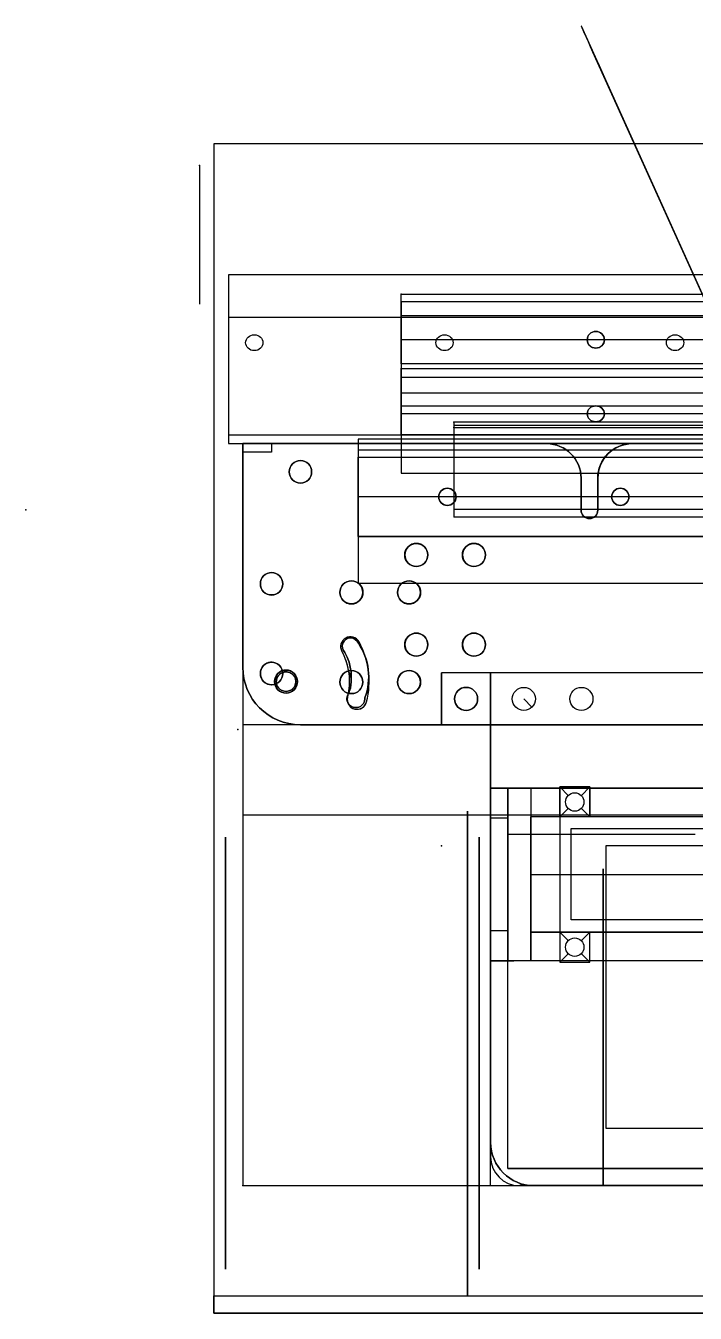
# Model space of a CAD drawing. Header units: millimetres. Extents: x -38 to 195, y -22 to 201.
# Drawn here: x -37.7 to 78.5, y -22.2 to 201.4 of the extents above; entities that cross this region are included whole.
import ezdxf

# ---------------------------------------------------------------- set-up
doc = ezdxf.new("R2010")
doc.units = ezdxf.units.MM
doc.header["$MEASUREMENT"] = 0
for name, color, linetype in [('75-50 wheel v2_Sketch1', 7, 'Continuous'), ('75-50 wheel v2_Sketch2', 7, 'Continuous'), ('75-50 wheel v2_Sketch3', 7, 'Continuous'), ('75-50 wheel v2_Sketch4', 7, 'Continuous'), ('Battery v1_Sketch1', 7, 'Continuous'), ('Checker v1_Sketch1', 7, 'Continuous'), ('Checker v1_Sketch2', 7, 'Continuous'), ('Cover v32_Sketch1', 7, 'Continuous'), ('Cover v32_Sketch2', 7, 'Continuous'), ('Cover v32_Sketch3', 7, 'Continuous'), ('Cover14.5 v6_Sketch1', 7, 'Continuous'), ('Cover14.5 v6_Sketch2', 7, 'Continuous'), ('Cover14.5 v6_Sketch3', 7, 'Continuous'), ('E18-D80NK_Adjustable_Mounting_Bracket v7_Sketch1', 7, 'Continuous'), ('elsa2ef v3_Sketch1', 7, 'Continuous'), ('elsa2ef v3_Sketch2', 7, 'Continuous'), ('elsa2ef v3_Sketch3', 7, 'Continuous'), ('front weight v9_Sketch1', 7, 'Continuous'), ('front weight v9_Sketch2', 7, 'Continuous'), ('front weight v9_Sketch3', 7, 'Continuous'), ('No5 v1_Sketch1', 7, 'Continuous'), ('number 1 v12_Sketch1', 7, 'Continuous'), ('number 1 v12_Sketch2', 7, 'Continuous'), ('number 1 v12_Sketch3', 7, 'Continuous'), ('number 1 v12_Sketch4', 7, 'Continuous'), ('number 4 v7_Sketch1', 7, 'Continuous'), ('number 4 v7_Sketch2', 7, 'Continuous'), ('robot v30#1_Sketch2', 7, 'Continuous'), ('robot v30#1_Sketch3', 7, 'Continuous'), ('robot v30#1_Sketch4', 7, 'Continuous'), ('rubber v2_Sketch1', 7, 'Continuous'), ('top bodY v24_Sketch1', 7, 'Continuous'), ('top bodY v24_Sketch10', 7, 'Continuous'), ('top bodY v24_Sketch11', 7, 'Continuous'), ('top bodY v24_Sketch12', 7, 'Continuous'), ('top bodY v24_Sketch13', 7, 'Continuous'), ('top bodY v24_Sketch14', 7, 'Continuous'), ('top bodY v24_Sketch15', 7, 'Continuous'), ('top bodY v24_Sketch16', 7, 'Continuous'), ('top bodY v24_Sketch17', 7, 'Continuous'), ('top bodY v24_Sketch5', 7, 'Continuous'), ('top bodY v24_Sketch6', 7, 'Continuous'), ('top bodY v24_Sketch8', 7, 'Continuous'), ('top bodY v24_Sketch9', 7, 'Continuous'), ('Worm Gear Holder v20_Sketch10', 7, 'Continuous'), ('Worm Gear Holder v20_Sketch12', 7, 'Continuous'), ('Worm Gear Holder v20_Sketch13', 7, 'Continuous'), ('Worm Gear Holder v20_Sketch14', 7, 'Continuous'), ('Worm Gear Holder v20_Sketch15', 7, 'Continuous'), ('Worm Gear Holder v20_Sketch17', 7, 'Continuous'), ('Worm Gear Holder v20_Sketch18', 7, 'Continuous'), ('Worm Gear Holder v20_Sketch19', 7, 'Continuous'), ('Worm Gear Holder v20_Sketch20', 7, 'Continuous'), ('Worm Gear Holder v20_Sketch21', 7, 'Continuous'), ('Worm Gear Holder v20_Sketch22', 7, 'Continuous'), ('Worm Gear Holder v20_Sketch26', 7, 'Continuous'), ('Worm Gear Holder v20_Sketch27', 7, 'Continuous'), ('Worm Gear Holder v20_Sketch30', 7, 'Continuous'), ('Worm Gear Holder v20_Sketch31', 7, 'Continuous'), ('Worm Gear Holder v20_Sketch32', 7, 'Continuous'), ('Worm Gear Holder v20_Sketch33', 7, 'Continuous'), ('Worm Gear Holder v20_Sketch7', 7, 'Continuous'), ('Worm Gear Holder v20_Sketch8', 7, 'Continuous')]:
    doc.layers.add(name, color=color, linetype=linetype)

# ---------------------------------------------------------------- blocks, each defined once
blk = doc.blocks.new('WormGearHolderv20')
at = {"layer": 'Worm Gear Holder v20_Sketch10'}
for p, q in [((0.5, 5.9, 2.275), (9.9, 5.9, 2.275)), ((9.9, 5.9), (0.5, 5.9)), ((9.15, 5.9, 3.8), (1.15, 5.9, 3.8)), ((9.15, 5.9, 0.75), (1.15, 5.9, 3.8)), ((1.15, 5.9, 0.75), (9.15, 5.9, 3.8)), ((1.15, 5.9, 0.75), (9.15, 5.9, 0.75)), ((6.2, 5.9, 4.55), (9.9, 5.9, 4.55)), ((9.15, 5.9, 0.75), (9.15, 5.9, 3.8)), ((9.9, 5.9, 4.55), (9.9, 5.9))]:
    blk.add_line(p, q, dxfattribs=at)
at = {"layer": 'Worm Gear Holder v20_Sketch12'}
for p, q in [((10.1, -0.2, 0.3), (6.85, -0.2, 0.3)), ((10.1, -1, 0.3), (10.1, -0.2, 0.3)), ((0.3, -1, 0.3), (10.1, -1, 0.3))]:
    blk.add_line(p, q, dxfattribs=at)
at = {"layer": 'Worm Gear Holder v20_Sketch13'}
for p, q in [((10.1, -0.2, 0.3), (6.85, -0.2, 0.3)), ((10.1, -1, 0.3), (10.1, -0.2, 0.3)), ((0.3, -1, 0.3), (10.1, -1, 0.3))]:
    blk.add_line(p, q, dxfattribs=at)
at = {"layer": 'Worm Gear Holder v20_Sketch14'}
for p, q in [((0, -1, 0.3), (10.4, -1, 0.3)), ((10.4, -1), (0, -1)), ((0, -1), (10.4, -1)), ((10.1, -1, 0.3), (0.3, -1, 0.3)), ((10.4, -1, 4.55), (10.1, -1, 4.55)), ((10.1, -1, 4.55), (10.1, -1, 0.3)), ((10.4, -1), (10.4, -1, 4.55)), ((10.4, -1, 0.3), (10.4, -1))]:
    blk.add_line(p, q, dxfattribs=at)
at = {"layer": 'Worm Gear Holder v20_Sketch15'}
for p, q in [((10.4, 5.4, 4.55), (10.4, -1, 4.55)), ((10.4, -3), (10.4, 5.4)), ((10.4, 5.4), (10.4, 5.4, 4.55)), ((10.4, 4.584, 2.738), (10.4, 4.464, 2.595)), ((10.4, 4.464, 1.305), (10.4, 4.584, 1.162)), ((10.4, 4.196, 2.818), (10.4, 4.315, 2.962)), ((10.4, 4.315, 0.938), (10.4, 4.196, 1.082)), ((10.4, 3.7, 0.95), (10.4, 1.92, 0.95)), ((10.4, 1.92, 2.95), (10.4, 3.7, 2.95)), ((10.4, 1.404, 1.082), (10.4, 1.285, 0.938)), ((10.4, 1.285, 2.962), (10.4, 1.404, 2.818)), ((10.4, 1.136, 2.595), (10.4, 1.016, 2.738)), ((10.4, 1.016, 1.162), (10.4, 1.136, 1.305)), ((10.4, -1, 0.3), (10.4, -3, 0.3)), ((10.4, -1, 4.55), (10.4, -1, 0.3)), ((10.4, -2.1), (10.4, -3)), ((10.4, -2.1, 0.3), (10.4, -2.1)), ((10.4, -3, 0.3), (10.4, -2.1, 0.3)), ((10.4, -3), (10.4, -3, 0.3)), ((10.4, -3, 0.3), (10.4, -3))]:
    blk.add_line(p, q, dxfattribs=at)
at = {"layer": 'Worm Gear Holder v20_Sketch15', "extrusion": (1, 0, 0)}
for centre in [(4.766, 3.36, 10.4), (4.759, 0.59, 10.4), (0.774, 3.36, 10.4), (0.759, 0.59, 10.4)]:
    blk.add_circle(centre, 0.325, dxfattribs=at)
for centre, radius, start, end in [((3.7, 1.95, 10.4), 1, 319.8563, 40.1437), ((4.45, 1.05, 10.4), 0.175, 219.6585, 39.9527), ((4.45, 2.85, 10.4), 0.175, 320.0473, 140.3415), ((3.7, 1.95, 10.4), 1, 60.2452, 90.0065), ((3.7, 1.95, 10.4), 1, 269.9935, 299.7548), ((1.9, 1.95, 10.4), 1, 240.2452, 271.1546), ((1.9, 1.95, 10.4), 1, 88.8454, 119.7548), ((1.15, 1.05, 10.4), 0.175, 140.0473, 320.3415), ((1.15, 2.85, 10.4), 0.175, 39.6585, 219.9527), ((1.9, 1.95, 10.4), 1, 139.8563, 220.1437)]:
    blk.add_arc(centre, radius, start, end, dxfattribs=at)
at = {"layer": 'Worm Gear Holder v20_Sketch15'}
blk.add_point((10.4, 0), dxfattribs=at)
at = {"layer": 'Worm Gear Holder v20_Sketch17'}
for p, q in [((10.1, -0.2, 0.3), (6.85, -0.2, 0.3)), ((10.1, -1, 0.3), (10.1, -0.2, 0.3)), ((10.4, -1, 0.3), (10.1, -1, 0.3)), ((10.4, -2.1, 0.3), (10.4, -1, 0.3)), ((11.25, -2.1, 0.3), (10.4, -2.1, 0.3)), ((11.25, -3, 0.3), (11.25, -2.1, 0.3)), ((-0.85, -3, 0.3), (11.25, -3, 0.3))]:
    blk.add_line(p, q, dxfattribs=at)
blk.add_circle((8.825, -2.55, 0.3), 0.2, dxfattribs=at)
at = {"layer": 'Worm Gear Holder v20_Sketch18'}
for p, q in [((9.9, 5.9, 4.55), (0.5, 5.9, 4.55)), ((0.3, 5.6, 4.55), (10.1, 5.6, 4.55)), ((0.3, 5.6, 4.55), (10.1, 5.6, 4.55)), ((10.1, 5.6, 4.55), (10.1, -1, 4.55)), ((10.4, -1, 4.55), (10.4, 5.4, 4.55)), ((10.1, -1, 4.55), (0.3, -1, 4.55)), ((10.1, -1, 4.55), (10.4, -1, 4.55))]:
    blk.add_line(p, q, dxfattribs=at)
blk.add_arc((9.9, 5.4, 4.55), 0.5, 0, 90, dxfattribs=at)
at = {"layer": 'Worm Gear Holder v20_Sketch19'}
for p, q in [((10.1, -0.2, 0.3), (6.85, -0.2, 0.3)), ((10.1, -1, 0.3), (10.1, -0.2, 0.3)), ((10.4, -1, 0.3), (10.1, -1, 0.3)), ((10.4, -2.1, 0.3), (10.4, -1, 0.3)), ((11.25, -2.1, 0.3), (10.4, -2.1, 0.3)), ((11.25, -3, 0.3), (11.25, -2.1, 0.3)), ((-0.85, -3, 0.3), (11.25, -3, 0.3))]:
    blk.add_line(p, q, dxfattribs=at)
blk.add_circle((10.825, -2.55, 0.3), 0.2, dxfattribs=at)
at = {"layer": 'Worm Gear Holder v20_Sketch20'}
for p, q in [((10.1, -0.2, 0.3), (6.85, -0.2, 0.3)), ((10.1, -1, 0.3), (10.1, -0.2, 0.3)), ((10.4, -1, 0.3), (10.1, -1, 0.3)), ((10.4, -2.1, 0.3), (10.4, -1, 0.3)), ((11.25, -2.1, 0.3), (10.4, -2.1, 0.3)), ((11.25, -3, 0.3), (11.25, -2.1, 0.3)), ((-0.85, -3, 0.3), (11.25, -3, 0.3))]:
    blk.add_line(p, q, dxfattribs=at)
blk.add_circle((10.825, -2.55, 0.3), 0.2, dxfattribs=at)
at = {"layer": 'Worm Gear Holder v20_Sketch21'}
for p, q in [((9.9, 5.9, 4.55), (0.5, 5.9, 4.55)), ((10.4, -1, 4.55), (10.4, 5.4, 4.55)), ((0, -1, 4.55), (10.4, -1, 4.55))]:
    blk.add_line(p, q, dxfattribs=at)
blk.add_arc((9.9, 5.4, 4.55), 0.5, 0, 90, dxfattribs=at)
at = {"layer": 'Worm Gear Holder v20_Sketch22'}
for p, q in [((0, 2, 4.55), (10.4, 2, 4.55)), ((10.4, 2, 4.55), (10, 2, 4.55)), ((10.1, -1, 4.55), (10.1, 2, 4.55)), ((10.4, -1, 4.55), (10.4, 2, 4.55)), ((10.1, 1.479, 4.55), (10.4, 1.479, 4.55)), ((10.1, -0.479, 4.55), (10.4, -0.479, 4.55)), ((10, -1, 4.55), (10.4, -1, 4.55))]:
    blk.add_line(p, q, dxfattribs=at)
at = {"layer": 'Worm Gear Holder v20_Sketch26'}
for p, q in [((0, 2, 4.55), (10.4, 2, 4.55)), ((9.2, 2, 4.55), (10.4, 2, 4.55)), ((9.2, -1, 4.55), (9.2, 2, 4.55)), ((9.7, -1, 4.55), (9.7, 2, 4.55)), ((9.7, 2, 4.55), (9.7, 1.5, 4.55)), ((10.4, 2, 4.55), (10.4, -1, 4.55)), ((10.4, 2, 4.55), (10.4, -1, 4.55)), ((9.2, 1.5, 4.55), (9.7, 1.5, 4.55)), ((9.2, -0.5, 4.55), (9.7, -0.5, 4.55)), ((9.7, -1, 4.55), (9.7, -0.5, 4.55)), ((10.4, -1, 4.55), (9.2, -1, 4.55))]:
    blk.add_line(p, q, dxfattribs=at)
at = {"layer": 'Worm Gear Holder v20_Sketch27'}
for p, q in [((9.7, 1.5, 4.55), (9.7, 1.5, 6.75)), ((9.7, 1.5, 6.75), (9.7, -0.5, 6.75)), ((9.7, -0.5, 4.55), (9.7, 1.5, 4.55)), ((9.7, 1.2, 6.5), (9.7, 1.2, 4.7)), ((9.7, 1.2, 4.7), (9.7, -0.2, 4.7)), ((9.7, -0.2, 6.5), (9.7, 1.2, 6.5)), ((9.7, -0.2, 4.7), (9.7, -0.2, 6.5)), ((9.7, -0.5, 6.75), (9.7, -0.5, 4.55))]:
    blk.add_line(p, q, dxfattribs=at)
blk.add_point((9.7, 0), dxfattribs=at)
at = {"layer": 'Worm Gear Holder v20_Sketch30'}
for p, q in [((9.2, 2.021, 6.75), (8.679, 2.021, 6.75)), ((8.679, 2.021, 6.75), (8.679, 1.5, 6.75)), ((9.2, 1.5, 6.75), (9.2, 2.021, 6.75)), ((9.7, 1.5, 6.75), (0.7, 1.5, 6.75)), ((0.7, 1.5, 6.75), (9.7, 1.5, 6.75)), ((9.2, 1.5, 6.75), (8.679, 1.5, 6.75)), ((9.7, 1.5, 6.75), (9.2, 1.5, 6.75)), ((9.7, -0.5, 6.75), (9.7, 1.5, 6.75)), ((9.7, 0.5, 6.75), (0.7, 0.5, 6.75)), ((0.7, -0.5, 6.75), (9.7, -0.5, 6.75)), ((8.679, -1.021, 6.75), (8.679, -0.5, 6.75)), ((9.2, -0.5, 6.75), (9.2, -1.021, 6.75)), ((9.2, -1.021, 6.75), (8.679, -1.021, 6.75))]:
    blk.add_line(p, q, dxfattribs=at)
at = {"layer": 'Worm Gear Holder v20_Sketch31'}
for p, q in [((8.679, 2.021, 6.75), (8.826, 1.874, 6.75)), ((8.679, 2.021, 6.75), (8.679, 1.5, 6.75)), ((9.2, 2.021, 6.75), (8.679, 2.021, 6.75)), ((9.2, 2.021, 6.75), (9.053, 1.874, 6.75)), ((9.2, 1.5, 6.75), (9.2, 2.021, 6.75)), ((8.826, 1.647, 6.75), (8.679, 1.5, 6.75)), ((9.053, 1.647, 6.75), (9.2, 1.5, 6.75)), ((8.679, 1.5, 6.75), (1.721, 1.5, 6.75)), ((9.7, 1.5, 6.75), (9.2, 1.5, 6.75)), ((9.7, -0.5, 6.75), (9.7, 1.5, 6.75)), ((1.721, -0.5, 6.75), (8.679, -0.5, 6.75)), ((8.679, -0.5, 6.75), (8.679, -1.021, 6.75)), ((8.679, -0.5, 6.75), (8.826, -0.647, 6.75)), ((9.2, -0.5, 6.75), (9.053, -0.647, 6.75)), ((9.2, -0.5, 6.75), (9.7, -0.5, 6.75)), ((9.2, -1.021, 6.75), (9.2, -0.5, 6.75)), ((8.826, -0.874, 6.75), (8.679, -1.021, 6.75)), ((9.053, -0.874, 6.75), (9.2, -1.021, 6.75)), ((8.679, -1.021, 6.75), (9.2, -1.021, 6.75))]:
    blk.add_line(p, q, dxfattribs=at)
for centre in [(8.94, 1.76, 6.75), (8.94, -0.76, 6.75)]:
    blk.add_circle(centre, 0.16, dxfattribs=at)
at = {"layer": 'Worm Gear Holder v20_Sketch32'}
for p, q in [((9.2, 2.021, 6.75), (8.679, 2.021, 6.75)), ((8.679, 2.021, 6.75), (8.679, 1.5, 6.75)), ((9.2, 1.5, 6.75), (9.2, 2.021, 6.75)), ((8.679, 1.5, 6.75), (1.721, 1.5, 6.75)), ((9.7, 1.5, 6.75), (9.2, 1.5, 6.75)), ((9.7, -0.5, 6.75), (9.7, 1.5, 6.75)), ((1.46, 1.287, 6.75), (9, 1.287, 6.75)), ((9, 1.287, 6.75), (9, -0.3, 6.75)), ((9, -0.3, 6.75), (1.46, -0.3, 6.75)), ((1.721, -0.5, 6.75), (8.679, -0.5, 6.75)), ((8.679, -0.5, 6.75), (8.679, -1.021, 6.75)), ((9.2, -1.021, 6.75), (9.2, -0.5, 6.75)), ((9.2, -0.5, 6.75), (9.7, -0.5, 6.75)), ((8.679, -1.021, 6.75), (9.2, -1.021, 6.75))]:
    blk.add_line(p, q, dxfattribs=at)
for centre in [(8.94, 1.76, 6.75), (8.94, -0.76, 6.75)]:
    blk.add_circle(centre, 0.16, dxfattribs=at)
at = {"layer": 'Worm Gear Holder v20_Sketch33'}
for p, q in [((9.65, 5.9), (0.75, 5.9)), ((10.4, -2.1), (10.4, 5.15)), ((13.7, -2.1), (10.4, -2.1)), ((14.7, -6.981), (14.7, -3.1)), ((-4.3, -6.981), (14.7, -6.981))]:
    blk.add_line(p, q, dxfattribs=at)
for centre, radius in [((10.825, -2.55), 0.2), ((11.815, -2.842), 0.2), ((13.95, -2.85), 0.2), ((10.689, -3.492), 0.2), ((11.689, -3.492), 0.2), ((11.815, -4.399), 0.2), ((12.815, -4.399), 0.2), ((14.2, -4.549), 0.195), ((10.689, -5.049), 0.2), ((11.689, -5.049), 0.2), ((8.15, -6.058), 0.15), ((11.15, -6.058), 0.15), ((13.7, -6.492), 0.195)]:
    blk.add_circle(centre, radius, dxfattribs=at)
for centre, radius, start, end in [((9.65, 5.15), 0.75, 0, 90), ((13.7, -3.1), 1, 0, 90), ((12.738, -2.555), 0.157, 320.2275, 185.1944), ((13.547, -2.934), 1.032, 159.3435, 214.3437), ((13.698, -2.928), 0.881, 162.0007, 209.0478), ((12.83, -3.463), 0.145, 201.2505, 47.7937)]:
    blk.add_arc(centre, radius, start, end, dxfattribs=at)
blk.add_point((14.7, 5.9), dxfattribs=at)
at = {"layer": 'Worm Gear Holder v20_Sketch7'}
for p, q in [((0.3, 5.6, 4.55), (8.1, 5.6, 4.55)), ((8.1, 5.6, 4.05), (0.3, 5.6, 4.05)), ((10.1, 5.6, 4.55), (6.2, 5.6, 4.55)), ((6.85, 5.6), (10.1, 5.6)), ((8.1, 5.6, 4.55), (8.1, 5.6, 4.05)), ((10.1, 5.6), (10.1, 5.6, 4.55))]:
    blk.add_line(p, q, dxfattribs=at)
at = {"layer": 'Worm Gear Holder v20_Sketch8'}
for p, q in [((9.9, 5.9, 4.55), (6.2, 5.9, 4.55)), ((6.2, 5.6, 4.55), (10.1, 5.6, 4.55)), ((10.1, 5.6, 4.55), (10.1, -1, 4.55)), ((10.4, -1, 4.55), (10.4, 5.4, 4.55)), ((8.4, 4.9, 4.55), (2, 4.9, 4.55)), ((8.4, 0, 4.55), (8.4, 4.9, 4.55)), ((1.3, 0, 4.55), (7.1, 0, 4.55)), ((7.1, 0, 4.55), (8.4, 0, 4.55)), ((10.1, -1, 4.55), (10.4, -1, 4.55))]:
    blk.add_line(p, q, dxfattribs=at)
blk.add_arc((9.9, 5.4, 4.55), 0.5, 0, 90, dxfattribs=at)
blk = doc.blocks.new('topbodYv24')
at = {"layer": 'top bodY v24_Sketch1'}
for p, q in [((0, 12.731), (0, 12.881)), ((0, 12.881), (0.5, 12.881)), ((19, 12.881), (0, 12.881)), ((0, 12.881), (0, 0)), ((0.5, 12.881), (0.5, 12.731)), ((0.5, 12.731), (0, 12.731)), ((4.3, 8), (0, 8)), ((0, 8), (0, 0)), ((4.3, 0), (4.3, 8)), ((0, 6.44), (19, 6.44)), ((0, 0), (19, 0)), ((0, 0), (4.3, 0))]:
    blk.add_line(p, q, dxfattribs=at)
blk.add_circle((0.75, 8.75), 0.2, dxfattribs=at)
blk.add_point((0, 0), dxfattribs=at)
at = {"layer": 'top bodY v24_Sketch10'}
for p, q in [((19, 12.881, 1.793), (0, 12.881, 1.793)), ((0, 12.881, 1.793), (0, 9, 1.793)), ((1, 8, 1.793), (4.3, 8, 1.793)), ((4.3, 8, 1.793), (4.3, 0.75, 1.793)), ((5.05, 0, 1.793), (13.95, 0, 1.793))]:
    blk.add_line(p, q, dxfattribs=at)
for centre in [(0.75, 8.75, 1.793), (3.875, 8.45, 1.793)]:
    blk.add_circle(centre, 0.2, dxfattribs=at)
for centre, radius in [((1, 9, 1.793), 1), ((5.05, 0.75, 1.793), 0.75)]:
    blk.add_arc(centre, radius, 180, 270, dxfattribs=at)
blk.add_point((0, 0, 1.793), dxfattribs=at)
at = {"layer": 'top bodY v24_Sketch11'}
blk.add_point((0, 0, 1.793), dxfattribs=at)
at = {"layer": 'top bodY v24_Sketch12'}
for centre, radius, start, end in [((1.87, 9.363, 1.793), 0.145, 21.2505, 227.7937), ((1.153, 8.834, 1.793), 1.032, 339.3435, 34.3437), ((1.002, 8.828, 1.793), 0.881, 342.0007, 29.0478), ((1.962, 8.455, 1.793), 0.157, 140.2275, 5.1944)]:
    blk.add_arc(centre, radius, start, end, dxfattribs=at)
blk.add_point((0, 0, 1.793), dxfattribs=at)
at = {"layer": 'top bodY v24_Sketch13'}
blk.add_point((0, 0, 1.793), dxfattribs=at)
at = {"layer": 'top bodY v24_Sketch14'}
for p, q in [((4.3, 6.9, 1.707), (14.7, 6.9, 1.707)), ((4.3, 6.9, 2.093), (4.3, 6.9, 6.343)), ((4.6, 6.9, 2.093), (4.3, 6.9, 2.093)), ((4.3, 6.9, 6.343), (14.7, 6.9, 6.343)), ((4.3, 6.9, 2.093), (4.3, 6.9, 1.707)), ((14.4, 6.9, 6.043), (4.6, 6.9, 6.043)), ((4.6, 6.9, 6.043), (4.6, 6.9, 2.093))]:
    blk.add_line(p, q, dxfattribs=at)
at = {"layer": 'top bodY v24_Sketch15'}
blk.add_point((-3.765, 11.729, -14.382), dxfattribs=at)
at = {"layer": 'top bodY v24_Sketch16'}
for p, q in [((19, 12.881, 1.793), (0, 12.881, 1.793)), ((0, 12.881, 1.793), (0, 9, 1.793)), ((1, 8, 1.793), (4.3, 8, 1.793)), ((4.3, 8, 1.793), (4.3, 0.75, 1.793)), ((5.05, 0, 1.793), (13.95, 0, 1.793))]:
    blk.add_line(p, q, dxfattribs=at)
for centre, radius in [((1, 12.392, 1.793), 0.195), ((3.011, 10.949, 1.793), 0.2), ((4.011, 10.949, 1.793), 0.2), ((0.5, 10.449, 1.793), 0.195), ((1.885, 10.299, 1.793), 0.2), ((2.885, 10.299, 1.793), 0.2), ((3.011, 9.392, 1.793), 0.2), ((4.011, 9.392, 1.793), 0.2), ((0.75, 8.75, 1.793), 0.2), ((2.885, 8.742, 1.793), 0.2), ((3.875, 8.45, 1.793), 0.2)]:
    blk.add_circle(centre, radius, dxfattribs=at)
for centre, radius, start, end in [((1.87, 9.363, 1.793), 0.145, 21.2505, 227.7937), ((1.153, 8.834, 1.793), 1.032, 339.3435, 34.3437), ((1.002, 8.828, 1.793), 0.881, 342.0007, 29.0478), ((1, 9, 1.793), 1, 180, 270), ((1.962, 8.455, 1.793), 0.157, 140.2275, 5.1944), ((5.05, 0.75, 1.793), 0.75, 180, 270)]:
    blk.add_arc(centre, radius, start, end, dxfattribs=at)
blk.add_point((0, 0, 1.793), dxfattribs=at)
at = {"layer": 'top bodY v24_Sketch17'}
for p, q in [((0, 12.881, 1.543), (19, 12.881, 1.543)), ((0, 9, 1.543), (0, 12.881, 1.543)), ((4.3, 8, 1.543), (1, 8, 1.543)), ((4.3, 0.75, 1.543), (4.3, 8, 1.543)), ((13.95, 0, 1.543), (5.05, 0, 1.543))]:
    blk.add_line(p, q, dxfattribs=at)
at = {"layer": 'top bodY v24_Sketch17', "extrusion": (0, 0, -1)}
for centre, radius in [((-1, 12.392, -1.543), 0.195), ((-3.55, 11.958, -1.543), 0.15), ((-6.55, 11.958, -1.543), 0.15), ((-3.011, 10.949, -1.543), 0.2), ((-4.011, 10.949, -1.543), 0.2), ((-0.5, 10.449, -1.543), 0.195), ((-1.885, 10.299, -1.543), 0.2), ((-2.885, 10.299, -1.543), 0.2), ((-3.011, 9.392, -1.543), 0.2), ((-4.011, 9.392, -1.543), 0.2), ((-0.75, 8.75, -1.543), 0.2), ((-2.885, 8.742, -1.543), 0.2), ((-3.875, 8.45, -1.543), 0.2)]:
    blk.add_circle(centre, radius, dxfattribs=at)
for centre, radius, start, end in [((-1.87, 9.363, -1.543), 0.145, 312.2063, 158.7495), ((-1.153, 8.834, -1.543), 1.032, 145.6563, 200.6565), ((-1.002, 8.828, -1.543), 0.881, 150.9522, 197.9993), ((-1, 9, -1.543), 1, 270, 0), ((-1.962, 8.455, -1.543), 0.157, 174.8056, 39.7725), ((-5.05, 0.75, -1.543), 0.75, 270, 0)]:
    blk.add_arc(centre, radius, start, end, dxfattribs=at)
at = {"layer": 'top bodY v24_Sketch17'}
blk.add_point((0, 0, 1.543), dxfattribs=at)
at = {"layer": 'top bodY v24_Sketch5'}
for p, q in [((19, 12.881, 1.793), (0, 12.881, 1.793)), ((0, 12.881, 1.793), (0, 9, 1.793)), ((1, 8, 1.793), (4.3, 8, 1.793)), ((4.3, 8, 1.793), (4.3, 0.75, 1.793)), ((5.05, 0, 1.793), (13.95, 0, 1.793))]:
    blk.add_line(p, q, dxfattribs=at)
blk.add_circle((0.75, 8.75, 1.793), 0.2, dxfattribs=at)
for centre, radius in [((1, 9, 1.793), 1), ((5.05, 0.75, 1.793), 0.75)]:
    blk.add_arc(centre, radius, 180, 270, dxfattribs=at)
blk.add_point((0, 0, 1.793), dxfattribs=at)
at = {"layer": 'top bodY v24_Sketch6'}
for p, q in [((19, 12.881, 1.793), (0, 12.881, 1.793)), ((0, 12.881, 1.793), (0, 9, 1.793)), ((5.013, 8.304, 1.793), (4.876, 8.45, 1.793)), ((1, 8, 1.793), (4.3, 8, 1.793)), ((4.3, 8, 1.793), (4.3, 0.75, 1.793)), ((5.05, 0, 1.793), (13.95, 0, 1.793))]:
    blk.add_line(p, q, dxfattribs=at)
for centre in [(0.75, 8.75, 1.793), (4.876, 8.45, 1.793)]:
    blk.add_circle(centre, 0.2, dxfattribs=at)
for centre, radius in [((1, 9, 1.793), 1), ((5.05, 0.75, 1.793), 0.75)]:
    blk.add_arc(centre, radius, 180, 270, dxfattribs=at)
blk.add_point((0, 0, 1.793), dxfattribs=at)
at = {"layer": 'top bodY v24_Sketch8'}
for p, q in [((3.45, 8.9, 1.793), (3.45, 8, 1.793)), ((3.45, 8.9, 2.093), (3.45, 8.9, 1.793)), ((3.45, 8, 2.093), (3.45, 8.9, 2.093)), ((3.45, 8, 1.793), (3.45, 8, 2.093))]:
    blk.add_line(p, q, dxfattribs=at)
blk.add_point((3.45, 5.9, -1.793), dxfattribs=at)
at = {"layer": 'top bodY v24_Sketch9'}
for p, q in [((0, 12.881, 1.793), (0, 9, 1.793)), ((19, 12.881, 1.793), (0, 12.881, 1.793)), ((1, 8, 1.793), (4.3, 8, 1.793)), ((4.3, 8, 1.793), (4.3, 0.75, 1.793)), ((5.05, 0, 1.793), (13.95, 0, 1.793))]:
    blk.add_line(p, q, dxfattribs=at)
for centre in [(0.75, 8.75, 1.793), (3.875, 8.45, 1.793)]:
    blk.add_circle(centre, 0.2, dxfattribs=at)
for centre, radius in [((1, 9, 1.793), 1), ((5.05, 0.75, 1.793), 0.75)]:
    blk.add_arc(centre, radius, 180, 270, dxfattribs=at)
blk.add_point((0, 0, 1.793), dxfattribs=at)
blk = doc.blocks.new('E18-D80NK_Adjustable_Mounting_Bracketv7')
at = {"layer": 'E18-D80NK_Adjustable_Mounting_Bracket v7_Sketch1'}
for p, q in [((14.7, 6.9, 6.343), (4.3, 6.9, 6.343)), ((14.7, 0.5, 6.343), (14.7, 6.9, 6.343)), ((13.5, 4.4, 6.343), (13.5, 6.4, 6.343)), ((13.5, 6.4, 6.343), (14, 6.4, 6.343)), ((14, 6.4, 6.343), (14, 4.4, 6.343)), ((14, 4.4, 6.343), (13.5, 4.4, 6.343)), ((4.8, 0, 6.343), (14.2, 0, 6.343))]:
    blk.add_line(p, q, dxfattribs=at)
blk.add_arc((14.2, 0.5, 6.343), 0.5, 270, 360, dxfattribs=at)
blk = doc.blocks.new('75-50wheelv2')
at = {"layer": '75-50 wheel v2_Sketch1'}
for radius in [3.725, 0.3]:
    blk.add_circle((0, 0), radius, dxfattribs=at)
blk.add_point((0, 0), dxfattribs=at)
at = {"layer": '75-50 wheel v2_Sketch2'}
for radius in [3.725, 3, 0.3]:
    blk.add_circle((0, 0, 4.4), radius, dxfattribs=at)
blk.add_point((0, 0, 4.4), dxfattribs=at)
at = {"layer": '75-50 wheel v2_Sketch3', "extrusion": (0, 0, -1)}
for radius in [3.75, 3.725, 0.3]:
    blk.add_circle((0, 0), radius, dxfattribs=at)
at = {"layer": '75-50 wheel v2_Sketch3'}
blk.add_point((0, 0), dxfattribs=at)
at = {"layer": '75-50 wheel v2_Sketch4'}
for radius in [3.75, 3.725, 3, 3]:
    blk.add_circle((0, 0, 4.4), radius, dxfattribs=at)
blk.add_point((0, 0, 4.4), dxfattribs=at)
blk = doc.blocks.new('rubberv2')
at = {"layer": 'rubber v2_Sketch1'}
for radius in [4.2, 3.7]:
    blk.add_circle((0, 0), radius, dxfattribs=at)
blk.add_point((0, 0), dxfattribs=at)
blk = doc.blocks.new('elsa2efv3')
at = {"layer": 'elsa2ef v3_Sketch1'}
for p, q in [((9.271, 0.1), (0, 0.1)), ((0, 0.1), (0, 0)), ((0, 0), (9.271, 0))]:
    blk.add_line(p, q, dxfattribs=at)
blk.add_point((0, 0), dxfattribs=at)
at = {"layer": 'elsa2ef v3_Sketch2'}
for p, q in [((0, 0), (0, -4.55)), ((0, 0), (12, 0)), ((12, -4.55), (0, -4.55))]:
    blk.add_line(p, q, dxfattribs=at)
blk.add_point((0, 0), dxfattribs=at)
at = {"layer": 'elsa2ef v3_Sketch3'}
for p, q in [((0, 0, 0.1), (0, -4.423, 0.1)), ((12, 0, 0.1), (0, 0, 0.1)), ((0, -4.423, 0.1), (12, -4.423, 0.1))]:
    blk.add_line(p, q, dxfattribs=at)
blk.add_point((0, 0, 0.1), dxfattribs=at)
blk = doc.blocks.new('Checkerv1')
at = {"layer": 'Checker v1_Sketch1'}
for p, q in [((20, 20.3), (0, 20.3)), ((20, 0), (20, 20.3)), ((0, 0), (20, 0))]:
    blk.add_line(p, q, dxfattribs=at)
at = {"layer": 'Checker v1_Sketch2'}
for p, q in [((0, 20.3, 0.3), (20, 20.3, 0.3)), ((20, 20.3, 0.3), (0, 20.3, 0.3)), ((20, 0, 0.3), (20, 20.3, 0.3)), ((20, 20.3, 0.3), (20, 20, 0.3)), ((20, 20, 0.3), (0, 20, 0.3)), ((0, 0, 0.3), (20, 0, 0.3))]:
    blk.add_line(p, q, dxfattribs=at)
blk = doc.blocks.new('frontweightv9')
at = {"layer": 'front weight v9_Sketch1'}
for p, q in [((0.085, 4.964), (5.355, 4.964)), ((0.085, 1.083), (0.085, 4.964)), ((6.845, 4.964), (12.334, 4.964)), ((5.955, 4.364), (5.955, 3.809)), ((6.245, 3.809), (6.245, 4.364)), ((18.085, 0.083), (1.085, 0.083))]:
    blk.add_line(p, q, dxfattribs=at)
at = {"layer": 'front weight v9_Sketch1', "extrusion": (0, 0, -1)}
for centre, radius in [((-1.085, 4.474), 0.195), ((-3.635, 4.04), 0.15), ((-6.635, 4.04), 0.15), ((-3.095, 3.031), 0.2), ((-4.095, 3.031), 0.2), ((-0.585, 2.531), 0.195), ((-1.969, 2.381), 0.2), ((-2.969, 2.381), 0.2), ((-3.095, 1.474), 0.2), ((-4.095, 1.474), 0.2), ((-0.585, 0.974), 0.195), ((-1.969, 0.824), 0.2), ((-2.969, 0.824), 0.2)]:
    blk.add_circle(centre, radius, dxfattribs=at)
for centre, radius, start, end in [((-5.355, 4.364), 0.6, 90, 180), ((-6.845, 4.364), 0.6, 360, 90), ((-6.1, 3.809), 0.145, 180, 360), ((-1.085, 1.083), 1, 270, 360)]:
    blk.add_arc(centre, radius, start, end, dxfattribs=at)
at = {"layer": 'front weight v9_Sketch1'}
blk.add_point((0, 0), dxfattribs=at)
at = {"layer": 'front weight v9_Sketch2'}
for p, q in [((5.355, 4.964, 0.3), (0.085, 4.964, 0.3)), ((0.085, 4.964, 0.3), (0.085, 1.083, 0.3)), ((12.334, 4.964, 0.3), (6.845, 4.964, 0.3)), ((5.955, 3.809, 0.3), (5.955, 4.364, 0.3)), ((6.245, 4.364, 0.3), (6.245, 3.809, 0.3)), ((1.085, 0.083, 0.3), (18.085, 0.083, 0.3))]:
    blk.add_line(p, q, dxfattribs=at)
for centre, radius in [((1.085, 4.474, 0.3), 0.195), ((3.635, 4.04, 0.3), 0.15), ((6.635, 4.04, 0.3), 0.15), ((3.095, 3.031, 0.3), 0.2), ((4.095, 3.031, 0.3), 0.2), ((0.585, 2.531, 0.3), 0.195), ((1.969, 2.381, 0.3), 0.2), ((2.969, 2.381, 0.3), 0.2), ((3.095, 1.474, 0.3), 0.2), ((4.095, 1.474, 0.3), 0.2), ((0.585, 0.974, 0.3), 0.195), ((0.835, 0.833, 0.3), 0.17), ((1.969, 0.824, 0.3), 0.2), ((2.969, 0.824, 0.3), 0.2), ((3.96, 0.533, 0.3), 0.2)]:
    blk.add_circle(centre, radius, dxfattribs=at)
for centre, radius, start, end in [((5.355, 4.364, 0.3), 0.6, 0, 90), ((6.845, 4.364, 0.3), 0.6, 90, 180), ((6.1, 3.809, 0.3), 0.145, 180, 360), ((1.952, 1.44, 0.3), 0.17, 28.5189, 208.5187), ((1.085, 1.083, 0.3), 1, 180, 270), ((2.068, 0.522, 0.3), 0.17, 165.8895, 345.8895)]:
    blk.add_arc(centre, radius, start, end, dxfattribs=at)
for major_axis, start_param, end_param in [((-0.584, 0.935), 3.907582, 4.651605), ((0.689, -1.267), 0.826773, 1.570796)]:
    blk.add_ellipse((0.835, 0.833, 0.3), major_axis=major_axis, ratio=1, start_param=start_param, end_param=end_param, dxfattribs=at)
blk.add_point((0, 0, 0.3), dxfattribs=at)
at = {"layer": 'front weight v9_Sketch3'}
for p, q in [((0.085, 4.964, 0.3), (0.085, 1.083, 0.3)), ((5.355, 4.964, 0.3), (0.085, 4.964, 0.3)), ((12.334, 4.964, 0.3), (6.845, 4.964, 0.3)), ((5.955, 3.809, 0.3), (5.955, 4.364, 0.3)), ((6.245, 4.364, 0.3), (6.245, 3.809, 0.3)), ((1.085, 0.083, 0.3), (18.085, 0.083, 0.3))]:
    blk.add_line(p, q, dxfattribs=at)
for centre, radius in [((1.085, 4.474, 0.3), 0.195), ((3.635, 4.04, 0.3), 0.15), ((6.635, 4.04, 0.3), 0.15), ((3.095, 3.031, 0.3), 0.2), ((4.095, 3.031, 0.3), 0.2), ((0.585, 2.531, 0.3), 0.195), ((1.969, 2.381, 0.3), 0.2), ((2.969, 2.381, 0.3), 0.2), ((3.095, 1.474, 0.3), 0.2), ((4.095, 1.474, 0.3), 0.2), ((2.969, 0.824, 0.3), 0.2), ((3.96, 0.533, 0.3), 0.2)]:
    blk.add_circle(centre, radius, dxfattribs=at)
for centre, radius, start, end in [((5.355, 4.364, 0.3), 0.6, 0, 90), ((6.845, 4.364, 0.3), 0.6, 90, 180), ((6.1, 3.809, 0.3), 0.145, 180, 360), ((1.952, 1.44, 0.3), 0.17, 28.5189, 208.5187), ((0.835, 0.833, 0.3), 1.102, 9.7037, 28.5188), ((0.835, 0.833, 0.3), 1.442, 345.8894, 28.5188), ((0.585, 0.974, 0.3), 0.195, 5.5477, 295.3665), ((0.585, 0.974, 0.3), 0.195, 5.5477, 295.3665), ((1.085, 1.083, 0.3), 1, 180, 270), ((0.835, 0.833, 0.3), 0.17, 109.2022, 191.712), ((0.835, 0.833, 0.3), 0.17, 191.712, 109.2022), ((1.969, 0.824, 0.3), 0.2, 103.9587, 255.2022), ((1.969, 0.824, 0.3), 0.2, 103.9587, 255.2022), ((1.567, 0.827, 0.3), 0.403, 330.8239, 28.3369), ((2.068, 0.522, 0.3), 0.17, 165.8895, 345.8895), ((0.835, 0.833, 0.3), 1.102, 345.8894, 349.4571)]:
    blk.add_arc(centre, radius, start, end, dxfattribs=at)
blk.add_point((0, 0, 0.3), dxfattribs=at)
blk = doc.blocks.new('number1v12')
at = {"layer": 'number 1 v12_Sketch1'}
for p, q in [((15, 1.5), (0, 1.5)), ((15, 0), (15, 1.5)), ((0, 0), (15, 0))]:
    blk.add_line(p, q, dxfattribs=at)
at = {"layer": 'number 1 v12_Sketch2'}
for p, q in [((15, -0.112, 0.252), (0, -0.112, 0.252)), ((17.25, -0.112, 0.252), (15, -0.112, 0.252)), ((17.25, -2.301, -0.677), (17.25, -0.112, 0.252)), ((-2.25, -2.301, -0.677), (17.25, -2.301, -0.677))]:
    blk.add_line(p, q, dxfattribs=at)
at = {"layer": 'number 1 v12_Sketch2', "extrusion": (7.60753e-46, -0.390731, 0.920505)}
blk.add_circle((9.5, -1.908, 0.276), 0.15, dxfattribs=at)
at = {"layer": 'number 1 v12_Sketch2', "extrusion": (-6.70597e-46, -0.390731, 0.920505)}
blk.add_circle((13.5, -1.908, 0.276), 0.15, dxfattribs=at)
at = {"layer": 'number 1 v12_Sketch2', "extrusion": (-6.40546e-46, -0.390731, 0.920505)}
blk.add_circle((16.8, -1.908, 0.276), 0.15, dxfattribs=at)
at = {"layer": 'number 1 v12_Sketch3'}
for p, q in [((15, -0.112, 0.252), (0, -0.112, 0.252)), ((17.25, -0.112, 0.252), (15, -0.112, 0.252)), ((17.25, -2.301, -0.677), (17.25, -0.112, 0.252)), ((-2.25, -2.301, -0.677), (17.25, -2.301, -0.677))]:
    blk.add_line(p, q, dxfattribs=at)
at = {"layer": 'number 1 v12_Sketch3', "extrusion": (3.04676e-29, -0.390731, 0.920505)}
blk.add_circle((10.875, -0.567, 0.276), 0.15, dxfattribs=at)
at = {"layer": 'number 1 v12_Sketch3', "extrusion": (2.46586e-29, -0.390731, 0.920505)}
for centre in [(9.5, -1.908, 0.276), (13.5, -1.908, 0.276), (16.8, -1.908, 0.276)]:
    blk.add_circle(centre, 0.15, dxfattribs=at)
at = {"layer": 'number 1 v12_Sketch4'}
for p, q in [((0, 1.5), (15, 1.5)), ((15, 1.5), (15, 0.122)), ((0, 0.811), (15, 0.811)), ((15, 0.122), (0, 0.122))]:
    blk.add_line(p, q, dxfattribs=at)
at = {"layer": 'number 1 v12_Sketch4', "extrusion": (0, 0, -1)}
for centre in [(-10.45, 0.811), (-13.45, 0.811)]:
    blk.add_circle(centre, 0.15, dxfattribs=at)
blk = doc.blocks.new('Coverv32')
at = {"layer": 'Cover v32_Sketch1'}
for p, q in [((0, 0), (13.5, 0)), ((0, -1.25), (0, 0)), ((13.5, -1.25), (0, -1.25))]:
    blk.add_line(p, q, dxfattribs=at)
blk.add_point((0, 0), dxfattribs=at)
at = {"layer": 'Cover v32_Sketch2'}
for p, q in [((0, -1.25), (0, -0.46)), ((0, -0.46), (13.5, -0.46)), ((13.5, -0.855), (0, -0.855)), ((13.5, -1.25), (0, -1.25))]:
    blk.add_line(p, q, dxfattribs=at)
at = {"layer": 'Cover v32_Sketch2', "extrusion": (0, 0, -1)}
blk.add_circle((-3.375, -0.855), 0.15, dxfattribs=at)
at = {"layer": 'Cover v32_Sketch2'}
blk.add_point((0, 0), dxfattribs=at)
at = {"layer": 'Cover v32_Sketch3'}
for p, q in [((0, -0.314, 0.336), (0, -3.621, 3.883)), ((0, -0.314, 0.336), (0, -3.621, 3.883)), ((13.5, -0.314, 0.336), (0, -0.314, 0.336)), ((13.5, -0.314, 0.336), (0, -0.314, 0.336)), ((0, -3.621, 3.883), (13.5, -3.621, 3.883)), ((0, -3.621, 3.883), (13.5, -3.621, 3.883))]:
    blk.add_line(p, q, dxfattribs=at)
blk.add_point((0, 0), dxfattribs=at)
blk = doc.blocks.new('number4v7')
at = {"layer": 'number 4 v7_Sketch1'}
for p, q in [((15, 2.5), (0, 2.5)), ((15, 0), (15, 2.5)), ((0, 0), (15, 0))]:
    blk.add_line(p, q, dxfattribs=at)
at = {"layer": 'number 4 v7_Sketch2'}
for p, q in [((15, -0.074, 0.281), (0, -0.074, 0.281)), ((17.25, -0.074, 0.281), (15, -0.074, 0.281)), ((17.25, -2.856, -0.439), (17.25, -0.074, 0.281)), ((-2.25, -2.856, -0.439), (17.25, -2.856, -0.439))]:
    blk.add_line(p, q, dxfattribs=at)
at = {"layer": 'number 4 v7_Sketch2', "extrusion": (4.16966e-17, -0.25038, 0.968148)}
blk.add_circle((10.875, -1.709, 0.29), 0.15, dxfattribs=at)
blk = doc.blocks.new('Batteryv1')
at = {"layer": 'Battery v1_Sketch1'}
for p, q in [((0, 0), (0, 5.5)), ((0, 5.5), (0, 5.5, 1.95)), ((0, 5.5, 1.95), (0, 0, 1.95)), ((0, 0, 1.95), (0, 0))]:
    blk.add_line(p, q, dxfattribs=at)
blk.add_point((0, 0), dxfattribs=at)
blk = doc.blocks.new('No5v1')
at = {"layer": 'No5 v1_Sketch1'}
for p, q in [((0, 0), (0, 2.45)), ((0, 2.45), (0, 2.45, 0.149)), ((0, 0.576, 0.149), (0, 2.45, 0.149)), ((0, 0), (0, 0.595)), ((0, 0), (0, 0.576, 0.149))]:
    blk.add_line(p, q, dxfattribs=at)
blk.add_point((0, 0), dxfattribs=at)
blk = doc.blocks.new('Cover14.5v6')
at = {"layer": 'Cover14.5 v6_Sketch1'}
for p, q in [((0, -1.25), (0, 0)), ((0, 0), (13.5, 0)), ((13.5, -1.25), (0, -1.25))]:
    blk.add_line(p, q, dxfattribs=at)
blk.add_point((0, 0), dxfattribs=at)
at = {"layer": 'Cover14.5 v6_Sketch2'}
for p, q in [((0, -1.25), (0, -0.38)), ((0, -0.38), (13.5, -0.38)), ((13.5, -0.815), (0, -0.815)), ((13.5, -1.25), (0, -1.25))]:
    blk.add_line(p, q, dxfattribs=at)
at = {"layer": 'Cover14.5 v6_Sketch2', "extrusion": (0, 0, -1)}
blk.add_circle((-3.375, -0.815), 0.15, dxfattribs=at)
at = {"layer": 'Cover14.5 v6_Sketch2'}
blk.add_point((0, 0), dxfattribs=at)
at = {"layer": 'Cover14.5 v6_Sketch3'}
for p, q in [((13.5, -0.215, 0.313), (0, -0.215, 0.313)), ((13.5, -0.215, 0.313), (0, -0.215, 0.313)), ((0, -0.215, 0.313), (0, -3.206, 4.665)), ((0, -0.215, 0.313), (0, -3.206, 4.665)), ((0, -3.206, 4.665), (13.5, -3.206, 4.665)), ((0, -3.206, 4.665), (13.5, -3.206, 4.665))]:
    blk.add_line(p, q, dxfattribs=at)
blk.add_point((0, 0), dxfattribs=at)

msp = doc.modelspace()

# ---------------------------------------------------------------- linework, layer by layer
at = {"layer": 'robot v30#1_Sketch2'}
for p, q in [((43, 69, 20.93), (43, 80, 20.93)), ((43, 80, 17.93), (43, 5, 17.93)), ((43, 80, 20.93), (43, 80, 17.93)), ((43, 69, 63.43), (43, 69, 20.93)), ((43, 5, 63.43), (43, 69, 63.43)), ((43, 47.64, 43.88), (43, 48.84, 45.31)), ((43, 48.84, 29.55), (43, 47.64, 30.98)), ((43, 46.15, 47.55), (43, 44.96, 46.11)), ((43, 44.96, 28.75), (43, 46.15, 27.31)), ((43, 22, 27.43), (43, 39.8, 27.43)), ((43, 39.8, 47.43), (43, 22, 47.43)), ((43, 15.85, 27.31), (43, 17.04, 28.75)), ((43, 17.04, 46.11), (43, 15.85, 47.55)), ((43, 13.16, 45.31), (43, 14.36, 43.88)), ((43, 14.36, 30.98), (43, 13.16, 29.55)), ((43, 5, 17.93), (43, 5, 63.43))]:
    msp.add_line(p, q, dxfattribs=at)
at = {"layer": 'robot v30#1_Sketch2', "extrusion": (-1, -6.12323e-17, 0)}
for centre in [(-51.41, 23.83, -43), (-51.26, 51.53, -43), (-11.41, 23.83, -43), (-11.34, 51.53, -43)]:
    msp.add_circle(centre, 3.25, dxfattribs=at)
for centre, radius, start, end in [((-40, 37.43, -43), 10, 139.8563, 220.1437), ((-47.5, 46.43, -43), 1.75, 39.6585, 219.9527), ((-22, 37.43, -43), 10, 60.2452, 90.0065)]:
    msp.add_arc(centre, radius, start, end, dxfattribs=at)
at = {"layer": 'robot v30#1_Sketch2', "extrusion": (-1, -6.12323e-17, 6.16298e-33)}
for centre, radius, start, end in [((-47.5, 28.43, -43), 1.75, 140.0473, 320.3415), ((-14.5, 28.43, -43), 1.75, 219.6585, 39.9527), ((-22, 37.43, -43), 10, 319.8563, 40.1437)]:
    msp.add_arc(centre, radius, start, end, dxfattribs=at)
at = {"layer": 'robot v30#1_Sketch2', "extrusion": (-1, -6.12323e-17, -3.08149e-33)}
msp.add_arc((-40, 37.43, -43), 10, 240.2452, 271.1546, dxfattribs=at)
at = {"layer": 'robot v30#1_Sketch2', "extrusion": (-1, -6.12323e-17, 3.27408e-33)}
msp.add_arc((-40, 37.43, -43), 10, 88.8454, 119.7548, dxfattribs=at)
at = {"layer": 'robot v30#1_Sketch2', "extrusion": (-1, -6.12323e-17, -1.50463e-36)}
msp.add_arc((-22, 37.43, -43), 10, 269.9935, 299.7548, dxfattribs=at)
at = {"layer": 'robot v30#1_Sketch2', "extrusion": (-1, -6.12323e-17, -6.16298e-33)}
msp.add_arc((-14.5, 46.43, -43), 1.75, 320.0473, 140.3415, dxfattribs=at)
at = {"layer": 'robot v30#1_Sketch2'}
msp.add_point((43, 0), dxfattribs=at)
at = {"layer": 'robot v30#1_Sketch3'}
for p, q in [((34.5, 89, 20.93), (34.5, 80, 20.93)), ((155.5, 89, 20.93), (34.5, 89, 20.93)), ((34.5, 80, 20.93), (43, 80, 20.93)), ((43, 80, 20.93), (43, 69, 20.93)), ((43, 69, 20.93), (46, 69, 20.93)), ((46, 69, 20.93), (46, 61, 20.93)), ((46, 61, 20.93), (78.5, 61, 20.93))]:
    msp.add_line(p, q, dxfattribs=at)
msp.add_circle((38.75, 84.5, 20.93), 2, dxfattribs=at)
msp.add_point((0, 0, 20.93), dxfattribs=at)
at = {"layer": 'robot v30#1_Sketch4'}
msp.add_point((0, 0, 20.93), dxfattribs=at)

# ---------------------------------------------------------------- block references
at = {"extrusion": (0.911602, 0.411074, -8.37619e-07), "xscale": 10, "yscale": 10, "zscale": 10, "rotation": 359.999960435881}
msp.add_blockref('E18-D80NK_Adjustable_Mounting_Bracketv7', (12.42, -90.07, 72.85), dxfattribs=at)
at = {"xscale": 10, "yscale": 10, "zscale": 10}
for name, p, rotation in [('Checkerv1', (195, 180.85, -7.32), 179.999999999997), ('number4v7', (170, 129.57, 3.43), 179.999999999997), ('number1v12', (170, 127.69, 6.43), 179.999999999997), ('frontweightv9', (-0.85, 79.17, 12.43), 359.9999991575061), ('WormGearHolderv20', (147, 59, 17.93), 180)]:
    msp.add_blockref(name, p, dxfattribs=dict(at, rotation=rotation))
at = {"extrusion": (-1.30026e-14, -0.25038, -0.968148), "xscale": 10, "yscale": 10, "zscale": 10}
msp.add_blockref('No5v1', (-7.5, -172.53, -40.16), dxfattribs=at)
at = {"extrusion": (1.30441e-14, 0.25038, 0.968148), "xscale": 10, "yscale": 10, "zscale": 10, "rotation": 180.0000000000029}
msp.add_blockref('Cover14.5v6', (-27.5, -149.83, 38.67), dxfattribs=at)
at = {"extrusion": (0, 0.390731, 0.920505), "xscale": 10, "yscale": 10, "zscale": 10, "rotation": 180}
msp.add_blockref('Coverv32', (-27.5, -129.24, 58.57), dxfattribs=at)
at = {"extrusion": (-7.22309e-15, 0.939693, 0.34202), "xscale": 10, "yscale": 10, "zscale": 10, "rotation": 180.0000000000001}
msp.add_blockref('elsa2efv3', (-36.61, -26.38, 130.47), dxfattribs=at)
at = {"xscale": 10, "yscale": 10, "zscale": 10}
for name, p in [('topbodYv24', (0, 0)), ('frontweightv9', (-0.85, 79.17, 9.43)), ('frontweightv9', (-0.85, 79.17, 6.43)), ('frontweightv9', (-0.85, 79.17, 0.43)), ('frontweightv9', (-0.85, 79.17, 3.43)), ('Batteryv1', (62.5, 0, 63.43))]:
    msp.add_blockref(name, p, dxfattribs=at)
at = {"extrusion": (-1, 3.77753e-14, 2.77556e-17), "xscale": 10, "yscale": 10, "zscale": 10, "rotation": 270.0000000000024}
msp.add_blockref('rubberv2', (-23, 37.68, -39), dxfattribs=at)
at = {"extrusion": (-1, -5.14866e-15, 3.76881e-20), "xscale": 10, "yscale": 10, "zscale": 10, "rotation": 269.9999999999995}
msp.add_blockref('75-50wheelv2', (-23, 37.68, -41), dxfattribs=at)

doc.saveas('drawing.dxf')
